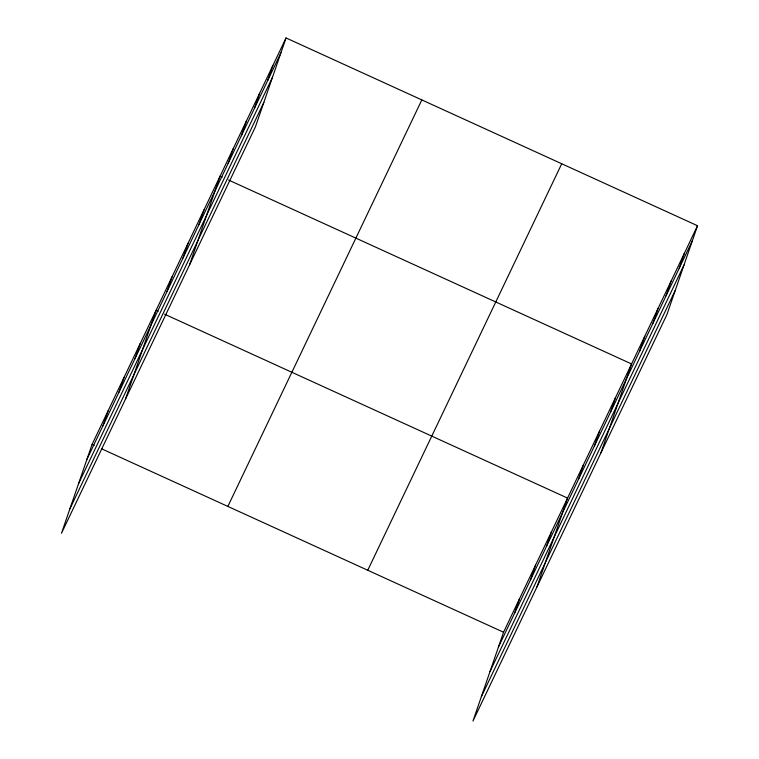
<?xml version="1.0" encoding="UTF-8"?>
<svg xmlns="http://www.w3.org/2000/svg" width="759" height="759" viewBox="0 0 759 759"><rect width="100%" height="100%" fill="white"/><g stroke="black" fill="none" stroke-linecap="round" stroke-linejoin="round"><path stroke-width="1.14" d="M286.039 37.95L92.067 444.442L61.479 533.264L255.451 126.772L286.039 37.95L697.521 225.736L666.933 314.558L472.961 721.05L503.549 632.228L697.521 225.736M102.949 425.79L108.072 410.913M118.945 392.251L124.068 377.375M134.95 358.713L140.073 343.836M125.491 399.12L156.079 310.298L158.195 311.275M166.952 291.646L172.075 276.769M182.957 258.107L188.08 243.231M198.962 224.569L204.086 209.693M189.503 264.976L220.082 176.154L222.207 177.132M228.155 163.394L233.279 148.517M241.343 135.747L246.466 120.871M254.531 108.11L259.654 93.234M267.718 80.463L272.842 65.587M514.431 613.576L519.554 598.699M530.427 580.037L535.55 565.161M546.433 546.499L551.556 531.623M536.974 586.906L567.561 498.084L164.561 314.179M578.434 479.432L583.557 464.555M594.439 445.894L599.563 431.017M610.445 412.355L615.568 397.479M600.986 452.762L631.564 363.941L228.573 180.035M639.638 351.18L644.761 336.303M652.825 323.533L657.949 308.657M666.013 295.896L671.136 281.02M679.201 268.25L684.324 253.373M86.943 459.318L280.915 52.826M78.538 483.72L272.509 77.228M69.885 508.862L263.857 102.37M227.852 506.414L421.824 99.922M367.754 570.265L561.726 163.764M498.426 647.104L692.398 240.612M490.02 671.506L683.992 265.014M481.367 696.648L675.339 290.156M92.067 444.442L94.192 445.419M101.611 448.806L503.549 632.228"/></g></svg>
